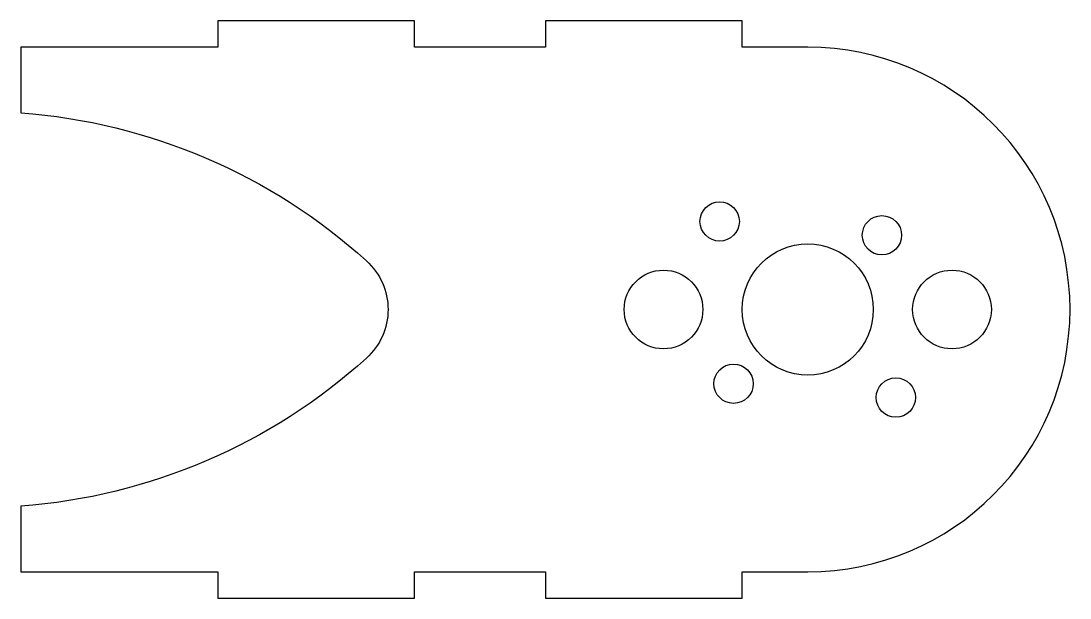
# Model space of a CAD drawing. Header units: inches. Extents: x 0 to 80, y -2 to 42.
import ezdxf

# ---------------------------------------------------------------- set-up
doc = ezdxf.new("R2010")
doc.units = ezdxf.units.IN
doc.header["$MEASUREMENT"] = 0

msp = doc.modelspace()

# ---------------------------------------------------------------- linework, layer by layer
msp.add_lwpolyline([(0, 0), (15, 0), (15, -2), (30, -2), (30, 0), (40, 0), (40, -2), (55, -2), (55, 0), (60, 0, 1), (60, 40), (55, 40), (55, 42), (40, 42), (40, 40), (30, 40), (30, 42), (15, 42), (15, 40), (0, 40), (0, 35, -0.166249), (26.345, 23.712, -0.444473), (26.345, 16.288, -0.166249), (0, 5)], format="xyb", close=True)
for centre, radius in [((53.282, 26.718), 1.5), ((65.657, 25.657), 1.5), ((60, 20), 5), ((49, 20), 3), ((71, 20), 3), ((80, 20), 0), ((80, 20), 0), ((54.343, 14.343), 1.5), ((66.718, 13.282), 1.5)]:
    msp.add_circle(centre, radius)

doc.saveas('drawing.dxf')
